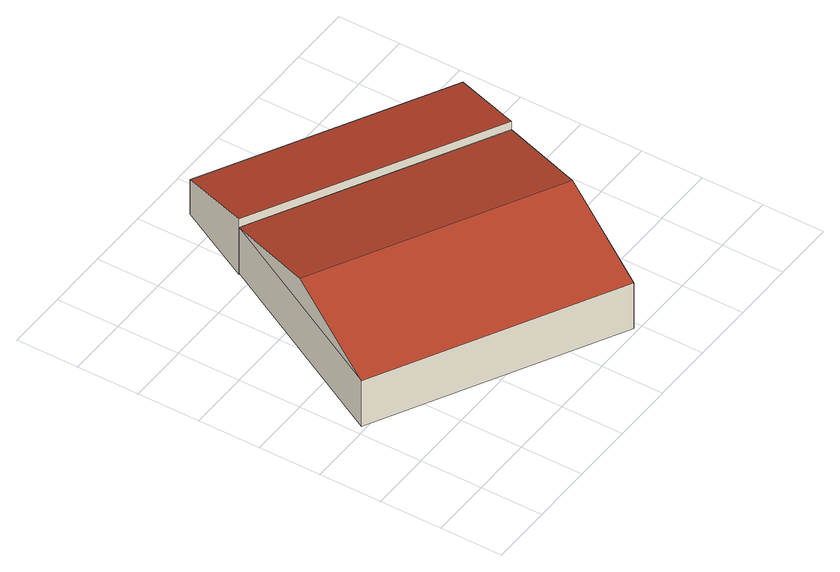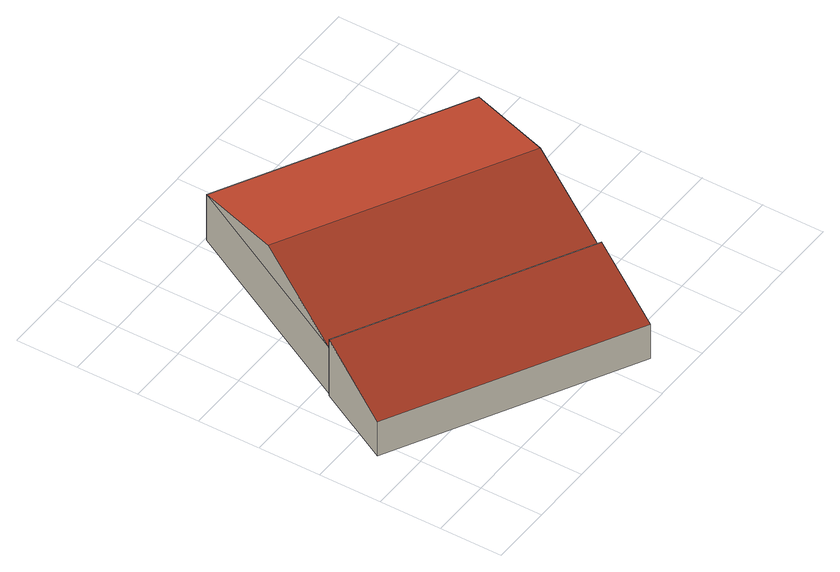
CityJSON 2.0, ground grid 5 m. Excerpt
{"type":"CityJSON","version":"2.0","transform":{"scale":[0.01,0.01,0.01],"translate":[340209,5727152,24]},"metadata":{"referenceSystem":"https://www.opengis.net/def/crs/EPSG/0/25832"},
"CityObjects":{
"building1":{"type":"Building","attributes":{"Geometrietyp2DReferenz":"3000","Gemeindeschluessel":"05170048","function":"31001_2720","roofType":"3100","measuredHeight":6.57},"address":[{"country":"Germany","locality":"Wesel","thoroughfareNumber":"135","thoroughfareName":"Obrighovener Straße"}],"geometry":[{"type":"Solid","lod":"2","boundaries":[[[[0,1,2,3]],[[4,5,1,0]],[[6,7,5,4]],[[3,2,7,6]],[[0,8,4]],[[6,9,3]],[[3,9,8,0]],[[4,8,9,6]],[[1,5,7,2]]]],"semantics":{"surfaces":[{"type":"WallSurface"},{"type":"RoofSurface"},{"type":"GroundSurface"}],"values":[[0,0,0,0,0,0,1,1,2]]}}]},
"building2":{"type":"Building","attributes":{"Geometrietyp2DReferenz":"3000","Gemeindeschluessel":"05170048","function":"51009_1610","roofType":"2100","measuredHeight":5.15},"geometry":[{"type":"Solid","lod":"2","boundaries":[[[[10,11,12,13]],[[14,15,11,10]],[[16,17,15,14]],[[13,12,17,16]],[[14,10,13,16]],[[11,15,17,12]]]],"semantics":{"surfaces":[{"type":"WallSurface"},{"type":"RoofSurface"},{"type":"GroundSurface"}],"values":[[0,0,0,0,1,2]]}}]}
},
"vertices":[
[2784,1599,443],[2784,1599,23],[910,2605,23],[910,2605,443],[1933,25,443],[1933,25,23],[60,1028,443],[60,1028,23],[2359,812,681],[485,1817,681],
[2784,1599,521],[2784,1599,6],[3119,2224,6],[3119,2224,323],[910,2605,521],[910,2605,6],[1245,3230,323],[1245,3230,6]
]}
